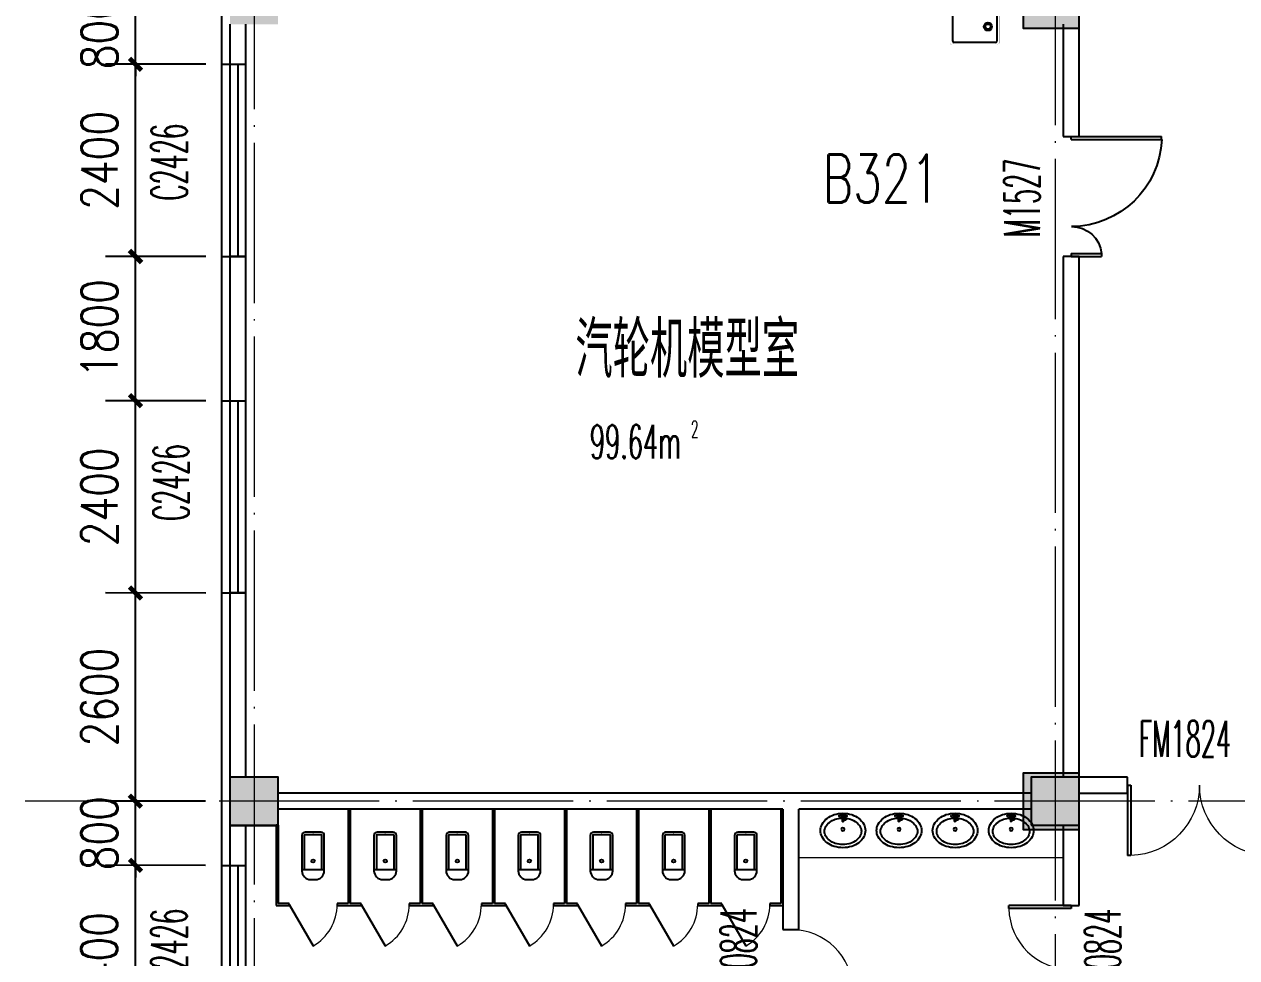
# Model space of a CAD drawing. Extents: x 1417642 to 3570900, y 124798 to 1191112.
# Drawn here: x 1508543 to 1523675, y 449842 to 461495 of the extents above; entities that cross this region are included whole.
import ezdxf

# ---------------------------------------------------------------- set-up
doc = ezdxf.new("R2010")
doc.units = 0
doc.header["$LTSCALE"] = 1000
doc.header["$MEASUREMENT"] = 0
doc.linetypes.add('DOTE', pattern=[2.42, 2, -0.2, 0.02, -0.2])
doc.layers.get('0').update_dxf_attribs({"linetype": 'CONTINUOUS'})
doc.layers.get('Defpoints').update_dxf_attribs({"linetype": 'CONTINUOUS'})
for name, color, linetype in [('colu', 2, 'CONTINUOUS'), ('COLUMN', 9, 'CONTINUOUS'), ('DOTE', 1, 'DOTE'), ('LATRINE', 6, 'CONTINUOUS'), ('LVTRY', 6, 'CONTINUOUS'), ('PUB_DIM', 3, 'CONTINUOUS'), ('PUB_HATCH', 8, 'CONTINUOUS'), ('PUB_TEXT', 40, 'CONTINUOUS'), ('SPACE', 7, 'CONTINUOUS'), ('SURFACE', 6, 'CONTINUOUS'), ('tiaozheng', 20, 'CONTINUOUS'), ('WALL', 4, 'CONTINUOUS'), ('WINDOW', 2, 'CONTINUOUS'), ('WINDOW_TEXT', 7, 'CONTINUOUS'), ('填充', 252, 'CONTINUOUS'), ('柱填充', 8, 'CONTINUOUS'), ('水点', 3, 'CONTINUOUS')]:
    doc.layers.add(name, color=color, linetype=linetype)
doc.styles.add('_TCH_SPACE', font='ROMANS', dxfattribs={"width": 0.7, "height": 5, "bigfont": 'Z'})
doc.styles.add('_TCH_WINDOW', font='ROMANS.shx', dxfattribs={"width": 0.7, "height": 400, "bigfont": 'Z.shx'})
doc.styles.add('DIM_FONT', font='SIMPLEX.shx', dxfattribs={"width": 0.8})
doc.styles.get("Standard").update_dxf_attribs({"font": 'GBENOR', "bigfont": 'GBCBIG'})
doc.styles.add('Z', font='ROMANS', dxfattribs={"width": 0.7, "bigfont": 'Z'})
doc.dimstyles.new('DIMN150', dxfattribs={"dimscale": 1.5, "dimtxt": 300, "dimasz": 100, "dimexe": 250, "dimexo": 300, "dimgap": 150, "dimtad": 1, "dimdec": 0, "dimzin": 0, "dimdsep": 46, "dimtxsty": 'DIM_FONT', "dimblk": 'ARCHTICK', "dimcen": 0.09, "dimdle": 1.5, "dimclrt": 7, "dimazin": 2, "dimtfac": 1, "dimtdec": 0, "dimtix": 1, "dimtmove": 2, "dimatfit": 3, "dimldrblk": 'ARCHTICK', "dimfxl": 1, "dimtolj": 1, "dimtzin": 0, "dimarcsym": 0})

# ---------------------------------------------------------------- blocks, each defined once
blk = doc.blocks.new('M_E3')
for p, q in [((-275, -410), (-275, -50)), ((-255, -30), (255, -30)), ((275, -50), (275, -410)), ((255, -430), (-255, -430))]:
    blk.add_line(p, q)
at = {"const_width": 1.5}
for points in [[(-275, 0, 0.414214), (-305, -30, 0.414214)], [(305, -30, 0.414214), (275, 0, 0.414214)], [(-305, -430, 0.414214), (-275, -460, 0.414214)], [(275, -460, 0.414214), (305, -430, 0.414214)]]:
    blk.add_lwpolyline(points, format="xyb", dxfattribs=at)
for points in [[(-275, 0), (275, 0)], [(-305, -430), (-305, -30)], [(305, -30), (305, -430)], [(275, -460), (-275, -460)]]:
    blk.add_lwpolyline(points, dxfattribs=at)
for radius in [50, 32.5]:
    blk.add_circle((165, -230), radius)
for centre, start, end in [((-255, -50), 90, 180), ((255, -50), 0, 90), ((-255, -410), 180, 270), ((255, -410), 270, 0)]:
    blk.add_arc(centre, 20, start, end)
at = {"width": 0.8, "flags": 9}
for tag in ['XSIZE', 'YSIZE']:
    blk.add_attdef(tag, (0, 0), '', height=0.5, dxfattribs=at)
blk = doc.blocks.new('i89')
at = {"layer": '柱填充'}
h = blk.add_hatch(color=256, dxfattribs=at)
h.paths.add_polyline_path([(1555333, 501498), (1555333, 502098), (1554733, 502098), (1554733, 501498)])
h.paths.add_polyline_path([(1525733, 501498), (1525733, 502098), (1525133, 502098), (1525133, 501498)])
h.paths.add_polyline_path([(1517733, 501498), (1517733, 502098), (1517133, 502098), (1517133, 501498)])
h.paths.add_polyline_path([(1509733, 501498), (1509733, 502098), (1509133, 502098), (1509133, 501498)])
h.paths.add_polyline_path([(1501733, 501498), (1501733, 502098), (1501133, 502098), (1501133, 501498)])
h.paths.add_polyline_path([(1498133, 501498), (1498133, 502098), (1497533, 502098), (1497533, 501498)])
h.paths.add_polyline_path([(1498133, 529448), (1498133, 530148), (1497433, 530148), (1497433, 529448)])
h.paths.add_polyline_path([(1498133, 537448), (1498133, 538148), (1497433, 538148), (1497433, 537448)])
h.paths.add_polyline_path([(1541783, 545398), (1541783, 546098), (1541083, 546098), (1541083, 545398)])
h.paths.add_polyline_path([(1565333, 559098), (1565333, 559698), (1564733, 559698), (1564733, 559098)])
h.paths.add_polyline_path([(1565383, 549098), (1565383, 549798), (1564683, 549798), (1564683, 549098)])
h.paths.add_polyline_path([(1565333, 545498), (1565333, 546098), (1564733, 546098), (1564733, 545498)])
h.paths.add_polyline_path([(1565383, 538098), (1564683, 538098), (1564683, 537498), (1565383, 537498)])
h.paths.add_polyline_path([(1565333, 529498), (1565333, 530098), (1564733, 530098), (1564733, 529498)])
h.paths.add_polyline_path([(1565333, 519498), (1565333, 520098), (1564733, 520098), (1564733, 519498)])
h.paths.add_polyline_path([(1565333, 511498), (1565333, 512098), (1564733, 512098), (1564733, 511498)])
h.paths.add_polyline_path([(1565333, 501498), (1565333, 502098), (1564733, 502098), (1564733, 501498)])
h.paths.add_polyline_path([(1555333, 559098), (1555333, 559698), (1554733, 559698), (1554733, 559098)])
h.paths.add_polyline_path([(1555333, 549098), (1555333, 549698), (1554733, 549698), (1554733, 549098)])
h.paths.add_polyline_path([(1555333, 545498), (1555333, 546098), (1554733, 546098), (1554733, 545498)])
h.paths.add_polyline_path([(1555333, 537498), (1555333, 538098), (1554733, 538098), (1554733, 537498)])
h.paths.add_polyline_path([(1555433, 529448), (1555433, 530148), (1554733, 530148), (1554733, 529448)])
h.paths.add_polyline_path([(1555433, 519448), (1555433, 520148), (1554733, 520148), (1554733, 519448)])
h.paths.add_polyline_path([(1555433, 511498), (1555433, 512198), (1554733, 512198), (1554733, 511498)])
h.paths.add_polyline_path([(1551733, 557298), (1551733, 557898), (1551133, 557898), (1551133, 557298)])
h.paths.add_polyline_path([(1551783, 549098), (1551783, 549798), (1551083, 549798), (1551083, 549098)])
h.paths.add_polyline_path([(1551733, 545498), (1551733, 546098), (1551133, 546098), (1551133, 545498)])
h.paths.add_polyline_path([(1551733, 537498), (1551733, 538098), (1551133, 538098), (1551133, 537498)])
h.paths.add_polyline_path([(1551733, 529498), (1551733, 530098), (1551133, 530098), (1551133, 529498)])
h.paths.add_polyline_path([(1551733, 519498), (1551733, 520098), (1551133, 520098), (1551133, 519498)])
h.paths.add_polyline_path([(1551783, 511498), (1551783, 512198), (1551083, 512198), (1551083, 511498)])
h.paths.add_polyline_path([(1551733, 501498), (1551733, 502098), (1551133, 502098), (1551133, 501498)])
h.paths.add_polyline_path([(1541733, 559098), (1541733, 559698), (1541133, 559698), (1541133, 559098)])
h.paths.add_polyline_path([(1541733, 557298), (1541733, 557898), (1541133, 557898), (1541133, 557298)])
h.paths.add_polyline_path([(1541783, 549098), (1541783, 549798), (1541083, 549798), (1541083, 549098)])
h.paths.add_polyline_path([(1541733, 537498), (1541733, 538298), (1541133, 538298), (1541133, 537498)])
h.paths.add_polyline_path([(1541733, 519298), (1541733, 520098), (1541133, 520098), (1541133, 519298)])
h.paths.add_polyline_path([(1541833, 511498), (1541833, 512298), (1541033, 512298), (1541033, 511498)])
h.paths.add_polyline_path([(1541733, 501498), (1541733, 502098), (1541133, 502098), (1541133, 501498)])
h.paths.add_polyline_path([(1533733, 559098), (1533733, 559698), (1533133, 559698), (1533133, 559098)])
h.paths.add_polyline_path([(1533783, 549098), (1533783, 549798), (1533083, 549798), (1533083, 549098)])
h.paths.add_polyline_path([(1533733, 545498), (1533733, 546098), (1533133, 546098), (1533133, 545498)])
h.paths.add_polyline_path([(1533733, 537498), (1533733, 538298), (1533133, 538298), (1533133, 537498)])
h.paths.add_polyline_path([(1533733, 519298), (1533733, 520098), (1533133, 520098), (1533133, 519298)])
h.paths.add_polyline_path([(1533833, 511498), (1533833, 512298), (1533033, 512298), (1533033, 511498)])
h.paths.add_polyline_path([(1533733, 501498), (1533733, 502098), (1533133, 502098), (1533133, 501498)])
h.paths.add_polyline_path([(1525733, 559098), (1525733, 559698), (1525133, 559698), (1525133, 559098)])
h.paths.add_polyline_path([(1525783, 549098), (1525783, 549798), (1525083, 549798), (1525083, 549098)])
h.paths.add_polyline_path([(1525733, 545498), (1525733, 546098), (1525133, 546098), (1525133, 545498)])
h.paths.add_polyline_path([(1525733, 537498), (1525733, 538298), (1525133, 538298), (1525133, 537498)])
h.paths.add_polyline_path([(1525733, 519298), (1525733, 520098), (1525133, 520098), (1525133, 519298)])
h.paths.add_polyline_path([(1525833, 511498), (1525833, 512298), (1525033, 512298), (1525033, 511498)])
h.paths.add_polyline_path([(1517733, 559098), (1517733, 559698), (1517133, 559698), (1517133, 559098)])
h.paths.add_polyline_path([(1517783, 549098), (1517783, 549798), (1517083, 549798), (1517083, 549098)])
h.paths.add_polyline_path([(1517733, 545498), (1517733, 546098), (1517133, 546098), (1517133, 545498)])
h.paths.add_polyline_path([(1517733, 537498), (1517733, 538298), (1517133, 538298), (1517133, 537498)])
h.paths.add_polyline_path([(1517733, 519298), (1517733, 520098), (1517133, 520098), (1517133, 519298)])
h.paths.add_polyline_path([(1517833, 511498), (1517833, 512298), (1517033, 512298), (1517033, 511498)])
h.paths.add_polyline_path([(1509733, 559098), (1509733, 559698), (1509133, 559698), (1509133, 559098)])
h.paths.add_polyline_path([(1509783, 549098), (1509783, 549798), (1509083, 549798), (1509083, 549098)])
h.paths.add_polyline_path([(1509733, 545498), (1509733, 546098), (1509133, 546098), (1509133, 545498)])
h.paths.add_polyline_path([(1509733, 537498), (1509733, 538298), (1509133, 538298), (1509133, 537498)])
h.paths.add_polyline_path([(1509733, 519298), (1509733, 520098), (1509133, 520098), (1509133, 519298)])
h.paths.add_polyline_path([(1509833, 511498), (1509833, 512298), (1509033, 512298), (1509033, 511498)])
h.paths.add_polyline_path([(1509733, 480798), (1509733, 481398), (1509133, 481398), (1509133, 480798)])
h.paths.add_polyline_path([(1501733, 559098), (1501733, 559698), (1501133, 559698), (1501133, 559098)])
h.paths.add_polyline_path([(1501733, 549098), (1501733, 549698), (1501133, 549698), (1501133, 549098)])
h.paths.add_polyline_path([(1501733, 545498), (1501733, 546098), (1501133, 546098), (1501133, 545498)])
h.paths.add_polyline_path([(1501733, 537498), (1501733, 538098), (1501133, 538098), (1501133, 537498)])
h.paths.add_polyline_path([(1501733, 529498), (1501733, 530098), (1501133, 530098), (1501133, 529498)])
h.paths.add_polyline_path([(1501733, 519498), (1501733, 520098), (1501133, 520098), (1501133, 519498)])
h.paths.add_polyline_path([(1501833, 511498), (1501833, 512198), (1501133, 512198), (1501133, 511498)])
h.paths.add_polyline_path([(1501733, 480798), (1501733, 481398), (1501133, 481398), (1501133, 480798)])
h.paths.add_polyline_path([(1498133, 559098), (1498133, 559698), (1497533, 559698), (1497533, 559098)])
h.paths.add_polyline_path([(1498183, 549098), (1498183, 549798), (1497483, 549798), (1497483, 549098)])
h.paths.add_polyline_path([(1498133, 545498), (1498133, 546098), (1497533, 546098), (1497533, 545498)])
h.paths.add_polyline_path([(1498133, 519448), (1498133, 520148), (1497433, 520148), (1497433, 519448)])
h.paths.add_polyline_path([(1498133, 511448), (1498133, 512148), (1497433, 512148), (1497433, 511448)])
h.paths.add_polyline_path([(1498133, 480798), (1498133, 481398), (1497533, 481398), (1497533, 480798)])
h.paths.add_polyline_path([(1488133, 559098), (1488133, 559698), (1487533, 559698), (1487533, 559098)])
h.paths.add_polyline_path([(1488233, 549098), (1488233, 549798), (1487533, 549798), (1487533, 549098)])
h.paths.add_polyline_path([(1488133, 545498), (1488133, 546098), (1487533, 546098), (1487533, 545498)])
h.paths.add_polyline_path([(1488133, 537498), (1488133, 538098), (1487533, 538098), (1487533, 537498)])
h.paths.add_polyline_path([(1488133, 529498), (1488133, 530098), (1487533, 530098), (1487533, 529498)])
h.paths.add_polyline_path([(1488133, 519498), (1488133, 520098), (1487533, 520098), (1487533, 519498)])
h.paths.add_polyline_path([(1488133, 511498), (1488133, 512098), (1487533, 512098), (1487533, 511498)])
h.paths.add_polyline_path([(1488133, 501498), (1488133, 502098), (1487533, 502098), (1487533, 501498)])
h.paths.add_polyline_path([(1488133, 480798), (1488133, 481398), (1487533, 481398), (1487533, 480798)])
h.paths.add_polyline_path([(1498133, 484398), (1498133, 485198), (1497433, 485198), (1497433, 484398)])
h.paths.add_polyline_path([(1498134, 496298), (1498134, 497098), (1497433, 497098), (1497433, 496298)])
h.paths.add_polyline_path([(1487533, 497098), (1487533, 496298), (1488233, 496298), (1488233, 497098)])
h.paths.add_polyline_path([(1487533, 485198), (1487533, 484398), (1488233, 484398), (1488233, 485198)])
h.paths.add_polyline_path([(1509733, 496298), (1509733, 497098), (1509033, 497098), (1509033, 496298)])
h.paths.add_polyline_path([(1509733, 484398), (1509733, 485198), (1509033, 485198), (1509033, 484398)])
at = {"layer": 'colu'}
for points in [[(1498133, 529448), (1498133, 530148), (1497433, 530148), (1497433, 529448)], [(1498133, 519448), (1498133, 520148), (1497433, 520148), (1497433, 519448)], [(1488133, 519498), (1488133, 520098), (1487533, 520098), (1487533, 519498)]]:
    blk.add_lwpolyline(points, close=True, dxfattribs=at)
blk = doc.blocks.new('_ArchTick')
at = {"color": 0, "linetype": 'ByBlock', "const_width": 0.4}
blk.add_lwpolyline([(-0.5, -0.5), (0.5, 0.5)], dxfattribs=at)
blk = doc.blocks.new('*D1950')
at = {"layer": 'Defpoints', "color": 0}
for p in [(1509931, 461796), (1511259, 461795), (1511259, 460995)]:
    blk.add_point(p, dxfattribs=at)
at = {"layer": 'PUB_DIM', "color": 0, "lineweight": -2}
for p, q in [((1509931, 461796), (1509931, 461946)), ((1510809, 461796), (1509556, 461796)), ((1509931, 460996), (1509931, 461796)), ((1510809, 460996), (1509556, 460996)), ((1509931, 460996), (1509931, 460846))]:
    blk.add_line(p, q, dxfattribs=at)
at = {"layer": 'PUB_DIM', "color": 0, "lineweight": -2, "xscale": 150, "yscale": 150, "zscale": 150}
for p, rotation in [((1509931, 461796), 269.9904508880646), ((1509931, 460996), 89.99045088806457)]:
    blk.add_blockref('_ArchTick', p, dxfattribs=dict(at, rotation=rotation))
at = {"layer": 'PUB_DIM', "color": 7, "insert": (1509481, 461396), "char_height": 450, "attachment_point": 5, "rotation": 89.9905, "style": 'DIM_FONT'}
blk.add_mtext('\\A1;800', dxfattribs=at)
blk = doc.blocks.new('*D1951')
at = {"layer": 'Defpoints', "color": 0}
for p in [(1509931, 460996), (1511259, 460995), (1511258, 458595)]:
    blk.add_point(p, dxfattribs=at)
at = {"layer": 'PUB_DIM', "color": 0, "lineweight": -2}
for p, q in [((1510809, 460996), (1509556, 460996)), ((1509931, 458593), (1509931, 460998)), ((1510808, 458595), (1509556, 458596))]:
    blk.add_line(p, q, dxfattribs=at)
at = {"layer": 'PUB_DIM', "color": 0, "lineweight": -2, "xscale": 150, "yscale": 150, "zscale": 150}
for p, rotation in [((1509931, 460996), 89.99045088805224), ((1509931, 458596), 269.9904508880522)]:
    blk.add_blockref('_ArchTick', p, dxfattribs=dict(at, rotation=rotation))
at = {"layer": 'PUB_DIM', "color": 7, "insert": (1509481, 459796), "char_height": 450, "attachment_point": 5, "rotation": 89.9905, "style": 'DIM_FONT'}
blk.add_mtext('\\A1;2400', dxfattribs=at)
blk = doc.blocks.new('*D1952')
at = {"layer": 'Defpoints', "color": 0}
for p in [(1509931, 458596), (1511258, 458595), (1511258, 456795)]:
    blk.add_point(p, dxfattribs=at)
at = {"layer": 'PUB_DIM', "color": 0, "lineweight": -2}
for p, q in [((1510808, 458595), (1509556, 458596)), ((1509931, 456793), (1509931, 458598)), ((1510808, 456795), (1509556, 456796))]:
    blk.add_line(p, q, dxfattribs=at)
at = {"layer": 'PUB_DIM', "color": 0, "lineweight": -2, "xscale": 150, "yscale": 150, "zscale": 150}
for p, rotation in [((1509931, 458596), 89.99045088805116), ((1509931, 456796), 269.9904508880512)]:
    blk.add_blockref('_ArchTick', p, dxfattribs=dict(at, rotation=rotation))
at = {"layer": 'PUB_DIM', "color": 7, "insert": (1509481, 457696), "char_height": 450, "attachment_point": 5, "rotation": 89.9905, "style": 'DIM_FONT'}
blk.add_mtext('\\A1;1800', dxfattribs=at)
blk = doc.blocks.new('*D1953')
at = {"layer": 'Defpoints', "color": 0}
for p in [(1509931, 456796), (1511258, 456795), (1511258, 454395)]:
    blk.add_point(p, dxfattribs=at)
at = {"layer": 'PUB_DIM', "color": 0, "lineweight": -2}
for p, q in [((1510808, 456795), (1509556, 456796)), ((1509930, 454393), (1509931, 456798)), ((1510808, 454395), (1509555, 454396))]:
    blk.add_line(p, q, dxfattribs=at)
at = {"layer": 'PUB_DIM', "color": 0, "lineweight": -2, "xscale": 150, "yscale": 150, "zscale": 150}
for p, rotation in [((1509931, 456796), 89.99045088805187), ((1509930, 454396), 269.9904508880519)]:
    blk.add_blockref('_ArchTick', p, dxfattribs=dict(at, rotation=rotation))
at = {"layer": 'PUB_DIM', "color": 7, "insert": (1509480, 455596), "char_height": 450, "attachment_point": 5, "rotation": 89.9905, "style": 'DIM_FONT'}
blk.add_mtext('\\A1;2400', dxfattribs=at)
blk = doc.blocks.new('*D1954')
at = {"layer": 'Defpoints', "color": 0}
for p in [(1509930, 454396), (1511258, 454395), (1511257, 451795)]:
    blk.add_point(p, dxfattribs=at)
at = {"layer": 'PUB_DIM', "color": 0, "lineweight": -2}
for p, q in [((1510808, 454395), (1509555, 454396)), ((1509930, 451793), (1509930, 454398)), ((1510807, 451795), (1509555, 451796))]:
    blk.add_line(p, q, dxfattribs=at)
at = {"layer": 'PUB_DIM', "color": 0, "lineweight": -2, "xscale": 150, "yscale": 150, "zscale": 150}
for p, rotation in [((1509930, 454396), 89.99045088805103), ((1509930, 451796), 269.990450888051)]:
    blk.add_blockref('_ArchTick', p, dxfattribs=dict(at, rotation=rotation))
at = {"layer": 'PUB_DIM', "color": 7, "insert": (1509480, 453096), "char_height": 450, "attachment_point": 5, "rotation": 89.9905, "style": 'DIM_FONT'}
blk.add_mtext('\\A1;2600', dxfattribs=at)
blk = doc.blocks.new('*D1955')
at = {"layer": 'Defpoints', "color": 0}
for p in [(1509930, 451796), (1511257, 451795), (1511257, 450995)]:
    blk.add_point(p, dxfattribs=at)
at = {"layer": 'PUB_DIM', "color": 0, "lineweight": -2}
for p, q in [((1509930, 451796), (1509930, 451946)), ((1510807, 451795), (1509555, 451796)), ((1509930, 450996), (1509930, 451796)), ((1510807, 450995), (1509555, 450996)), ((1509930, 450996), (1509930, 450846))]:
    blk.add_line(p, q, dxfattribs=at)
at = {"layer": 'PUB_DIM', "color": 0, "lineweight": -2, "xscale": 150, "yscale": 150, "zscale": 150}
for p, rotation in [((1509930, 451796), 269.9904508880654), ((1509930, 450996), 89.99045088806537)]:
    blk.add_blockref('_ArchTick', p, dxfattribs=dict(at, rotation=rotation))
at = {"layer": 'PUB_DIM', "color": 7, "insert": (1509480, 451396), "char_height": 450, "attachment_point": 5, "rotation": 89.9905, "style": 'DIM_FONT'}
blk.add_mtext('\\A1;800', dxfattribs=at)
blk = doc.blocks.new('*D1956')
at = {"layer": 'Defpoints', "color": 0}
for p in [(1509930, 450996), (1511257, 450995), (1511257, 448595)]:
    blk.add_point(p, dxfattribs=at)
at = {"layer": 'PUB_DIM', "color": 0, "lineweight": -2}
for p, q in [((1510807, 450995), (1509555, 450996)), ((1509929, 448593), (1509930, 450998)), ((1510807, 448595), (1509554, 448596))]:
    blk.add_line(p, q, dxfattribs=at)
at = {"layer": 'PUB_DIM', "color": 0, "lineweight": -2, "xscale": 150, "yscale": 150, "zscale": 150}
for p, rotation in [((1509930, 450996), 89.99045088805158), ((1509929, 448596), 269.9904508880516)]:
    blk.add_blockref('_ArchTick', p, dxfattribs=dict(at, rotation=rotation))
at = {"layer": 'PUB_DIM', "color": 7, "insert": (1509479, 449796), "char_height": 450, "attachment_point": 5, "rotation": 89.9905, "style": 'DIM_FONT'}
blk.add_mtext('\\A1;2400', dxfattribs=at)
blk = doc.blocks.new('_FZH')
blk.add_lwpolyline([(-0.5, -0.5), (0.5, -0.5), (0.5, 0.5), (-0.5, 0.5)], close=True)
at = {"layer": 'PUB_HATCH'}
blk.add_solid([(-0.5, -0.5), (0.5, -0.5), (-0.5, 0.5), (0.5, 0.5)], dxfattribs=at)
blk = doc.blocks.new('$DorLib2D$00000225')
at = {"color": 0}
for p, q in [((0.475, -0.001), (0.475, 0.752)), ((0.475, 0.752), (0.5, 0.752)), ((0.5, -0.001), (0.5, 0.752)), ((-0.5, 0), (-0.5, 0.252)), ((-0.475, 0.252), (-0.5, 0.252)), ((-0.475, 0), (-0.475, 0.252)), ((-0.475, 0), (-0.5, 0)), ((0.475, -0.001), (0.5, -0.001))]:
    blk.add_line(p, q, dxfattribs=at)
for centre, radius, start, end in [((0.505, -0.002), 0.755, 92.2493, 179.7238), ((-0.501, 0.003), 0.251, 359.7899, 84.0974)]:
    blk.add_arc(centre, radius, start, end, dxfattribs=at)
blk = doc.blocks.new('$TCHSYS$WIN2D')
for p, q in [((-0.5, 0.5), (0.5, 0.5)), ((-0.5, 0.5), (-0.5, -0.5)), ((0.5, 0.5), (0.5, -0.5)), ((0.5, 0.1667), (-0.5, 0.1667)), ((0.5, -0.1667), (-0.5, -0.1667)), ((-0.5, -0.5), (0.5, -0.5))]:
    blk.add_line(p, q)
blk = doc.blocks.new('$DorLib2D$00000002')
for p, q in [((-0.5, 0), (-0.5, 0.4875)), ((-0.475, 0.4875), (-0.5, 0.4875)), ((-0.475, 0), (-0.475, 0.4875)), ((0.475, 0), (0.475, 0.4875)), ((0.475, 0.4875), (0.5, 0.4875)), ((0.5, 0), (0.5, 0.4875)), ((-0.5, 0), (-0.475, 0)), ((0.5, 0), (0.475, 0))]:
    blk.add_line(p, q)
at = {"lineweight": 13}
for centre, start, end in [((-0.4875, 0), 0, 88.53072), ((0.4875, 0), 91.46928, 180)]:
    blk.add_arc(centre, 0.4875, start, end, dxfattribs=at)
blk = doc.blocks.new('$lvtry$00000200')
for p, q in [((-140, -40, 0), (-140, -480, 0)), ((-110, -40, 0), (-110, -470, 0)), ((100, 0, 0), (-100, 0, 0)), ((100, -30, 0), (-100, -30, 0)), ((110, -470, 0), (110, -40, 0)), ((140, -480, 0), (140, -40, 0)), ((140, -470, 0), (-140, -470, 0)), ((-30, -590, 0), (30, -590, 0))]:
    blk.add_line(p, q)
blk.add_circle((0, -359, 0), 20)
for centre, radius, start, end in [((-100, -40, 0), 40, 90, 180), ((-100, -40, 0), 10, 90, 180), ((100, -40, 0), 40, 0, 90), ((100, -40, 0), 10, 0, 90), ((-30, -480, 0), 110, 180, 270), ((30, -480, 0), 110, 270, 0)]:
    blk.add_arc(centre, radius, start, end)
blk.add_point((0, 0))
blk = doc.blocks.new('$TCHSYS$APDOOR2D')
blk.add_line((0.5, 0), (0, 0.866))
at = {"lineweight": 13}
blk.add_arc((0.5, 0), 1, 120, 180, dxfattribs=at)
blk = doc.blocks.new('$lvtry$00000193')
for p, q in [((-17, -43, 0), (-17, -33, 0)), ((17, -43, 0), (17, -33, 0))]:
    blk.add_line(p, q)
at = {"elevation": 0}
blk.add_lwpolyline([(280, -215, 0.12431), (260, -136, 0.105707), (198, -63, 0.086941), (110, -17, 0.077137), (0, 0, 0.077137), (-110, -17, 0.086941), (-198, -63, 0.105707), (-260, -136, 0.12431), (-280, -215, 0.12431), (-260, -294, 0.105707), (-198, -367, 0.086941), (-110, -413, 0.077137), (0, -430, 0.077137), (110, -413, 0.086941), (198, -367, 0.105707), (260, -294, 0.12431)], format="xyb", close=True, dxfattribs=at)
blk.add_lwpolyline([(-25, -61, 0.056876), (-95, -75, 0.086941), (-168, -113, 0.105707), (-216, -170, 0.12431), (-230, -225, 0.12431), (-216, -280, 0.105707), (-168, -337, 0.086941), (-95, -375, 0.077137), (0, -390, 0.077137), (95, -375, 0.086941), (168, -337, 0.105707), (216, -280, 0.12431), (230, -225, 0.12431), (216, -170, 0.105707), (168, -113, 0.086941), (95, -75, 0.06676), (13, -60, 0.06676)], format="xyb", dxfattribs=at)
for centre, radius in [((0, -43, 0), 16.7), ((0, -200, 0), 20)]:
    blk.add_circle(centre, radius)
for centre, radius, start, end in [((-40, -34, 0), 10.1, 106.6096, 258.1648), ((-64, 234, 0), 259, 274.7069, 282.3732), ((-75, -213, 0), 173, 71.36, 79.1873), ((-29, -80, 0), 6.77, 155.344, 308.3224), ((-171, 19, 0), 166, 324.8411, 338.1337), ((-171, 19, 0), 170, 324.8411, 331.3523), ((-29, -80, 0), 3.37, 155.344, 308.3224), ((100, -194, 0), 170, 132.3141, 138.8253), ((100, -194, 0), 166, 125.5327, 138.8253), ((-12, -58, 0), 10.6, 201.8924, 261.774), ((0, -33, 0), 16.7, 0, 180), ((-381, -115, 0), 372, 2.3982, 6.7627), ((0, -96, 0), 9.9, 201.7837, 338.2163), ((64, 234, 0), 259, 257.6268, 265.2931), ((381, -115, 0), 372, 170.1008, 177.6018), ((75, -213, 0), 173, 100.8127, 110.4191), ((40, -34, 0), 10.1, 281.8352, 73.3904)]:
    blk.add_arc(centre, radius, start, end)
blk.add_point((0, -33, 0))
blk = doc.blocks.new('$DorLib2D$00000001')
for p, q in [((0.45, 0.975), (0.5, 0.975)), ((0.45, 0), (0.45, 0.975)), ((0.5, 0), (0.5, 0.975)), ((0.5, 0), (0.45, 0))]:
    blk.add_line(p, q)
at = {"lineweight": 13}
blk.add_arc((0.475, 0), 0.975, 91.4693, 180, dxfattribs=at)

msp = doc.modelspace()

# ---------------------------------------------------------------- linework, layer by layer
at = {"layer": 'DOTE', "lineweight": 0}
for points in [[(1511410.3, 469695.5), (1511410.3, 385594.9)], [(1521410.3, 469495.5), (1521410.3, 385594.9)], [(1597673.8, 451795.5), (1501410.3, 451795.5)]]:
    msp.add_lwpolyline(points, dxfattribs=at)
at = {"layer": 'LATRINE'}
for p, q in [((1512585.3, 451695.8), (1512585.3, 450521)), ((1512610.3, 451695.8), (1512585.3, 451695.8)), ((1512610.3, 451695.8), (1512610.3, 450521)), ((1513485.3, 451695.8), (1513485.3, 450521)), ((1513510.3, 451695.8), (1513485.3, 451695.8)), ((1513510.3, 451695.8), (1513510.3, 450521)), ((1514385.3, 451695.8), (1514385.3, 450521)), ((1514410.3, 451695.8), (1514385.3, 451695.8)), ((1514410.3, 451695.8), (1514410.3, 450521)), ((1515285.3, 451695.8), (1515285.3, 450521)), ((1515310.3, 451695.8), (1515285.3, 451695.8)), ((1515310.3, 451695.8), (1515310.3, 450521)), ((1516185.3, 451695.8), (1516185.3, 450521)), ((1516210.3, 451695.8), (1516185.3, 451695.8)), ((1516210.3, 451695.8), (1516210.3, 450521)), ((1517085.3, 451695.8), (1517085.3, 450521)), ((1517110.3, 451695.8), (1517085.3, 451695.8)), ((1517110.3, 451695.8), (1517110.3, 450521)), ((1517985.3, 451695.8), (1517985.3, 450521)), ((1518010.3, 451695.8), (1517985.3, 451695.8)), ((1518010.3, 451695.8), (1518010.3, 450496)), ((1511685.3, 451495.5), (1511685.3, 450496)), ((1511710.3, 451495.5), (1511685.3, 451495.5)), ((1511710.3, 451495.5), (1511710.3, 450521)), ((1511847.8, 450521), (1511710.3, 450521)), ((1511847.8, 450496), (1511847.8, 450521)), ((1512585.3, 450521), (1512447.8, 450521)), ((1512447.8, 450521), (1512447.8, 450496)), ((1512747.8, 450521), (1512610.3, 450521)), ((1512747.8, 450496), (1512747.8, 450521)), ((1513485.3, 450521), (1513347.8, 450521)), ((1513347.8, 450521), (1513347.8, 450496)), ((1513647.8, 450521), (1513510.3, 450521)), ((1513647.8, 450496), (1513647.8, 450521)), ((1514385.3, 450521), (1514247.8, 450521)), ((1514247.8, 450521), (1514247.8, 450496)), ((1514547.8, 450521), (1514410.3, 450521)), ((1514547.8, 450496), (1514547.8, 450521)), ((1515285.3, 450521), (1515147.8, 450521)), ((1515147.8, 450521), (1515147.8, 450496)), ((1515447.8, 450521), (1515310.3, 450521)), ((1515447.8, 450496), (1515447.8, 450521)), ((1516185.3, 450521), (1516047.8, 450521)), ((1516047.8, 450521), (1516047.8, 450496)), ((1516347.8, 450521), (1516210.3, 450521)), ((1516347.8, 450496), (1516347.8, 450521)), ((1517085.3, 450521), (1516947.8, 450521)), ((1516947.8, 450521), (1516947.8, 450496)), ((1517247.8, 450521), (1517110.3, 450521)), ((1517247.8, 450496), (1517247.8, 450521)), ((1517985.3, 450521), (1517847.8, 450521)), ((1517847.8, 450521), (1517847.8, 450496)), ((1511685.3, 450496), (1511847.8, 450496)), ((1512447.8, 450496), (1512597.8, 450496)), ((1512597.8, 450496), (1512747.8, 450496)), ((1513347.8, 450496), (1513497.8, 450496)), ((1513497.8, 450496), (1513647.8, 450496)), ((1514247.8, 450496), (1514397.8, 450496)), ((1514397.8, 450496), (1514547.8, 450496)), ((1515147.8, 450496), (1515297.8, 450496)), ((1515297.8, 450496), (1515447.8, 450496)), ((1516047.8, 450496), (1516197.8, 450496)), ((1516197.8, 450496), (1516347.8, 450496)), ((1516947.8, 450496), (1517097.8, 450496)), ((1517097.8, 450496), (1517247.8, 450496)), ((1517847.8, 450496), (1518010.3, 450496))]:
    msp.add_line(p, q, dxfattribs=at)
at = {"layer": 'LATRINE', "lineweight": 0, "elevation": 0}
for points in [[(1518210.3, 451095.5), (1521010.3, 451095.5)], [(1518210.3, 451095.5), (1521510.3, 451095.5)]]:
    msp.add_lwpolyline(points, dxfattribs=at)
at = {"layer": 'SURFACE'}
for p, q in [((1511010.3, 460995.5), (1511010.3, 461795.5)), ((1511010.3, 460995.5), (1511110.3, 460995.5)), ((1511010.3, 458595.5), (1511110.3, 458595.5)), ((1511010.3, 456795.8), (1511010.3, 458595.5)), ((1511010.3, 456795.8), (1511110.3, 456795.8)), ((1511010.3, 454395.8), (1511110.3, 454395.8)), ((1511010.3, 451795.8), (1511010.3, 454395.8)), ((1511010.3, 450995.8), (1511010.3, 451795.8)), ((1511010.3, 450995.8), (1511110.3, 450995.8))]:
    msp.add_line(p, q, dxfattribs=at)
at = {"layer": 'WALL'}
for p, q in [((1511110.3, 461495.5), (1511110.3, 460995.5)), ((1511310.3, 460995.5), (1511310.3, 461495.5)), ((1521510.3, 461495.5), (1521510.3, 460095.2)), ((1521710.3, 460095.2), (1521710.3, 461495.5)), ((1511110.3, 460995.5), (1511310.3, 460995.5)), ((1521510.3, 460095.2), (1521710.3, 460095.2)), ((1511310.3, 458595.5), (1511110.3, 458595.5)), ((1511110.3, 458595.5), (1511110.3, 456795.8)), ((1511310.3, 456795.8), (1511310.3, 458595.5)), ((1521710.3, 458595.2), (1521510.3, 458595.2)), ((1521510.3, 458595.2), (1521510.3, 452095.8)), ((1521710.3, 452095.8), (1521710.3, 458595.2)), ((1511110.3, 456795.8), (1511310.3, 456795.8)), ((1511310.3, 454395.8), (1511110.3, 454395.8)), ((1511110.3, 454395.8), (1511110.3, 452095.8)), ((1511310.3, 452095.8), (1511310.3, 454395.8)), ((1522310.3, 452095.8), (1521710.3, 452095.8)), ((1522310.3, 451895.8), (1522310.3, 452095.8)), ((1518110.3, 451895.8), (1511710.3, 451895.8)), ((1521110.3, 451895.8), (1518110.3, 451895.8)), ((1521710.3, 451895.8), (1522310.3, 451895.8)), ((1518010.3, 451695.8), (1511710.3, 451695.8)), ((1518010.3, 451695.8), (1518010.3, 450195.5)), ((1521110.3, 451695.8), (1518210.3, 451695.8)), ((1518210.3, 450195.5), (1518210.3, 451695.8)), ((1511110.3, 451495.8), (1511110.3, 450995.8)), ((1511310.3, 450995.8), (1511310.3, 451495.8)), ((1521510.3, 451495.8), (1521510.3, 450495.5)), ((1521710.3, 450495.5), (1521710.3, 451495.8)), ((1511110.3, 450995.8), (1511310.3, 450995.8)), ((1521510.3, 450495.5), (1521710.3, 450495.5)), ((1518010.3, 450195.5), (1518210.3, 450195.5))]:
    msp.add_line(p, q, dxfattribs=at)

# ---------------------------------------------------------------- block references
at = {"layer": 'COLUMN', "lineweight": 0, "xscale": 600, "yscale": 600, "zscale": 600}
for p in [(1511410.3, 451795.8), (1521410.3, 451795.8)]:
    msp.add_blockref('_FZH', p, dxfattribs=at)
at = {"layer": 'LATRINE', "lineweight": 0, "xscale": 600, "yscale": 600, "zscale": 25, "rotation": 180}
for p in [(1512147.8, 450508.5), (1513047.8, 450508.5), (1513947.8, 450508.5), (1514847.8, 450508.5), (1515747.8, 450508.5), (1516647.8, 450508.5), (1517547.8, 450508.5)]:
    msp.add_blockref('$TCHSYS$APDOOR2D', p, dxfattribs=at)
at = {"layer": 'LVTRY', "lineweight": 0, "yscale": -1, "rotation": 180}
for p in [(1518760.3, 451645.5, 0), (1518760.3, 451645.5, 0), (1519460.3, 451645.5, 0), (1519460.3, 451645.5, 0), (1520160.3, 451645.5, 0), (1520160.3, 451645.5, 0), (1520860.3, 451645.5, 0)]:
    msp.add_blockref('$lvtry$00000193', p, dxfattribs=at)
at = {"layer": 'LVTRY', "lineweight": 0}
for p in [(1512147.8, 451408.5, 0), (1513047.8, 451408.5, 0), (1513947.8, 451408.5, 0), (1514847.8, 451408.5, 0), (1515747.8, 451408.5, 0), (1516647.8, 451408.5, 0), (1517547.8, 451408.5, 0)]:
    msp.add_blockref('$lvtry$00000200', p, dxfattribs=at)
at = {"layer": 'tiaozheng'}
msp.add_blockref('i89', (23577.2, -68002.8), dxfattribs=at)
at = {"layer": 'WINDOW', "color": 2}
ref = msp.add_blockref('$TCHSYS$WIN2D', (1511160.3, 459795.5), dxfattribs=dict(at, xscale=2400, yscale=300, zscale=2400, rotation=90))
ref.add_attrib('A', 'C2426', (1510575.1, 459296.7), dxfattribs={"layer": 'WINDOW_TEXT', "color": 2, "height": 446.25, "rotation": 90, "style": '_TCH_WINDOW', "width": 0.494118})
at = {"layer": 'WINDOW', "lineweight": 0}
ref = msp.add_blockref('$DorLib2D$00000225', (1521610.3, 459345.2), dxfattribs=dict(at, xscale=1500, yscale=-1500, zscale=1500, rotation=90))
ref.add_attrib('A', 'M1527', (1521219, 458835.9), dxfattribs={"layer": 'WINDOW_TEXT', "lineweight": 0, "height": 446.25, "rotation": 90, "style": '_TCH_WINDOW', "width": 0.494118})
at = {"layer": 'WINDOW', "color": 2}
ref = msp.add_blockref('$TCHSYS$WIN2D', (1511160.3, 455595.8), dxfattribs=dict(at, xscale=2400, yscale=300, zscale=2400, rotation=90))
ref.add_attrib('A', 'C2426', (1510596, 455296.7), dxfattribs={"layer": 'WINDOW_TEXT', "color": 2, "height": 446.25, "rotation": 90, "style": '_TCH_WINDOW', "width": 0.494118})
at = {"layer": 'WINDOW', "lineweight": 0, "xscale": 1800, "yscale": -1800, "zscale": 1800}
msp.add_blockref('$DorLib2D$00000002', (1523210.3, 451995.8), dxfattribs=at)
at = {"layer": 'WINDOW', "color": 2}
ref = msp.add_blockref('$TCHSYS$WIN2D', (1511160.3, 449795.8), dxfattribs=dict(at, xscale=2400, yscale=300, zscale=2400, rotation=90))
ref.add_attrib('A', 'C2426', (1510574.4, 449496.7), dxfattribs={"layer": 'WINDOW_TEXT', "color": 2, "height": 446.25, "rotation": 90, "style": '_TCH_WINDOW', "width": 0.494118})
at = {"layer": 'WINDOW', "lineweight": 0}
ref = msp.add_blockref('$DorLib2D$00000001', (1518110.3, 449795.5), dxfattribs=dict(at, xscale=-800, yscale=-800, zscale=-800, rotation=90))
ref.add_attrib('A', 'M0824', (1517679.7, 449481), dxfattribs={"layer": 'WINDOW_TEXT', "lineweight": 0, "height": 446.25, "rotation": 90, "style": '_TCH_WINDOW', "width": 0.494118})
ref = msp.add_blockref('$DorLib2D$00000001', (1521610.3, 450095.5), dxfattribs=dict(at, xscale=800, yscale=800, zscale=800, rotation=90))
ref.add_attrib('A', 'M0824', (1522225.9, 449471.2), dxfattribs={"layer": 'WINDOW_TEXT', "lineweight": 0, "height": 446.25, "rotation": 90, "style": '_TCH_WINDOW', "width": 0.494118})
at = {"layer": '水点'}
msp.add_blockref('M_E3', (1520405.3, 461695.5), dxfattribs=at)

# ---------------------------------------------------------------- texts
at = {"layer": 'PUB_TEXT', "color": 1, "lineweight": 60, "style": 'Z', "width": 0.7}
msp.add_text('B321', height=600, dxfattribs=at).set_placement((1518509.1, 459268.7))
at = {"layer": 'SPACE', "style": '_TCH_SPACE', "width": 0.525}
for s, height, p in [('99.64m', 420, (1515603.1, 456072.9)), ('2', 210, (1516863.1, 456335.4))]:
    msp.add_text(s, height=height, dxfattribs=at).set_placement(p)
at = {"layer": 'WINDOW_TEXT', "style": '_TCH_WINDOW', "width": 0.494118}
msp.add_text('FM1824', height=446.25, dxfattribs=at).set_placement((1522451.1, 452352))
at = {"layer": '填充', "insert": (1516817.8, 457782.5), "char_height": 700, "width": 5691.759, "attachment_point": 2, "style": '_TCH_WINDOW'}
msp.add_mtext('{\\C2;汽轮机模型室}', dxfattribs=at)

# ---------------------------------------------------------------- dimensions: what is measured, and where the dimension line sits
at = {"layer": 'PUB_DIM'}
for p1, p2, picture, middle in [((1511258.6, 460995.5), (1511258.7, 461795.5), '*D1950', (1509481.3, 461395.8)), ((1511258.2, 458595.4), (1511258.6, 460995.5), '*D1951', (1509481.1, 459795.7)), ((1511257.9, 456795.4), (1511258.2, 458595.4), '*D1952', (1509480.7, 457695.7)), ((1511257.5, 454395.4), (1511257.9, 456795.4), '*D1953', (1509480.4, 455595.7)), ((1511257.1, 451795.4), (1511257.5, 454395.4), '*D1954', (1509479.9, 453095.7)), ((1511256.9, 450995.4), (1511257.1, 451795.4), '*D1955', (1509479.7, 451395.7)), ((1511256.5, 448595.4), (1511256.9, 450995.4), '*D1956', (1509479.4, 449795.7))]:
    dim = msp.add_aligned_dim(p1=p1, p2=p2, distance=1327.4, dimstyle='DIMN150', dxfattribs=at)
    dim.commit()
    dim.dimension.update_dxf_attribs({"geometry": picture, "text_midpoint": middle})

doc.saveas('drawing.dxf')
